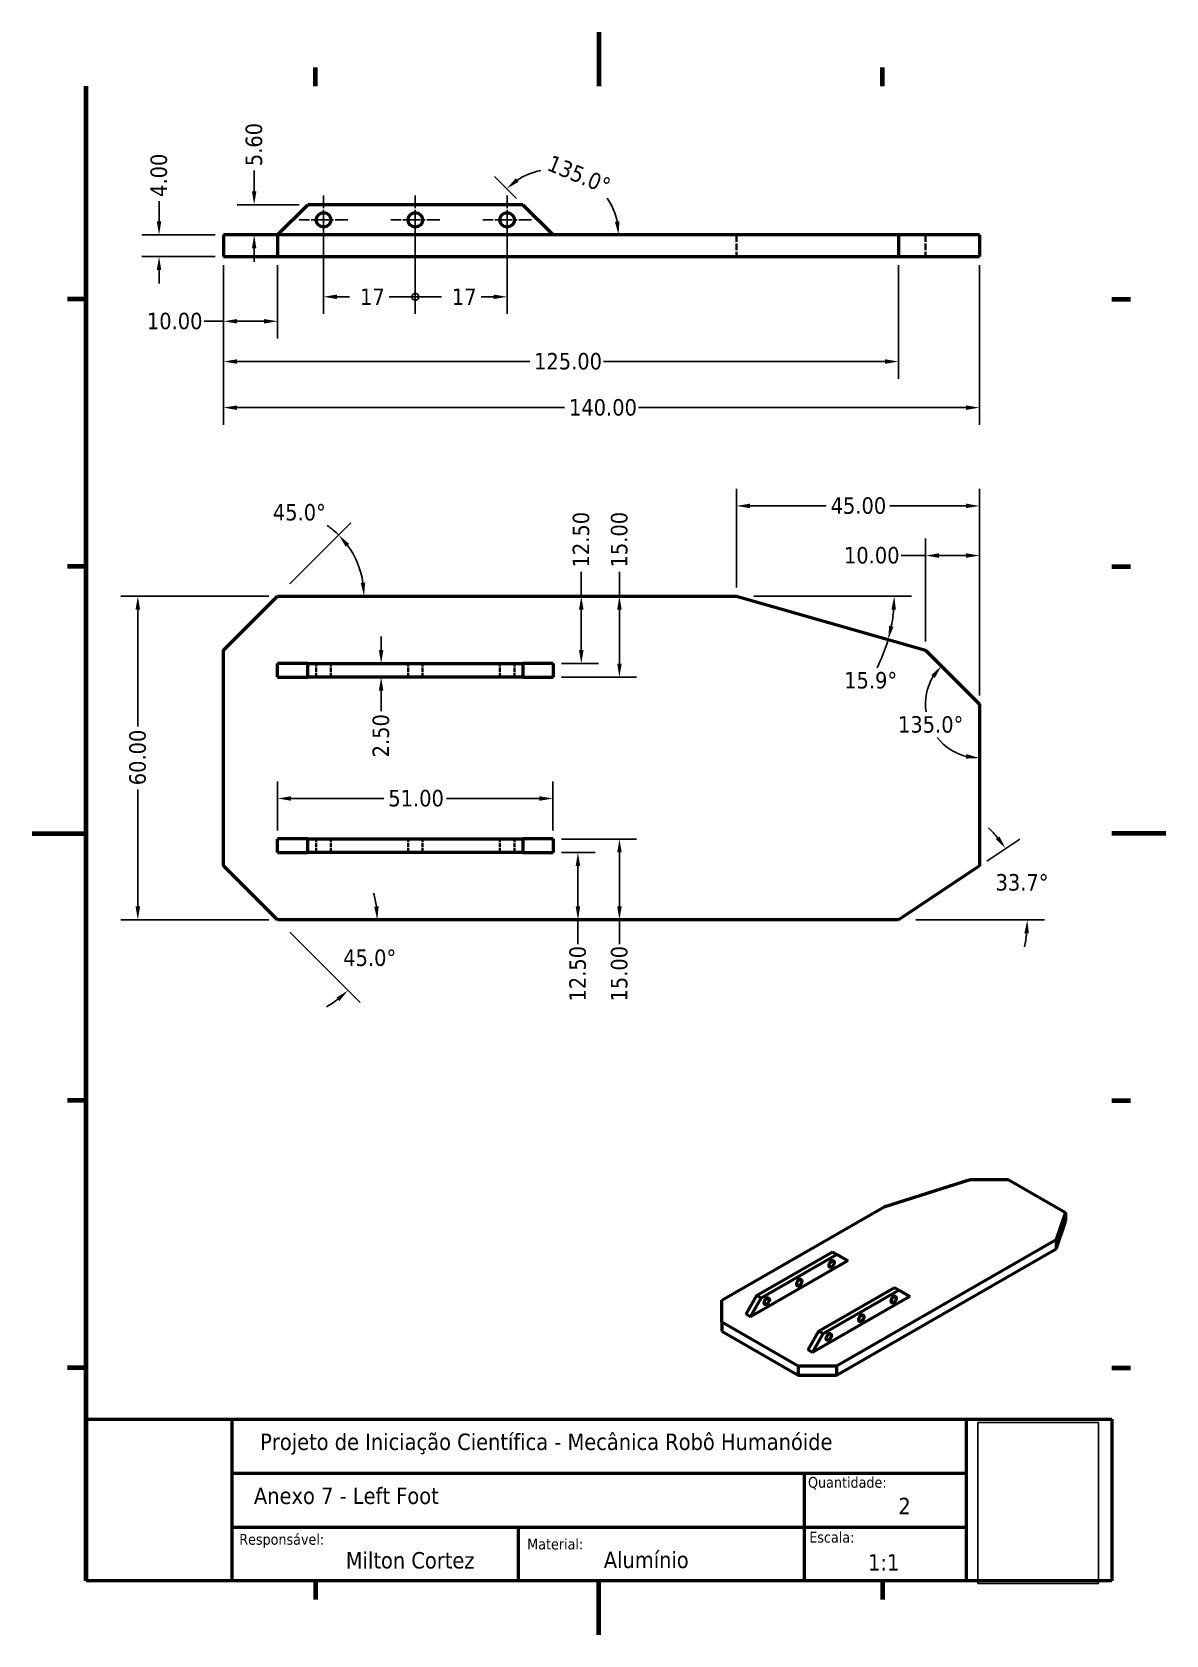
# Model space of a CAD drawing. Header units: millimetres. Extents: x 0 to 210, y 0 to 297.
import ezdxf

# ---------------------------------------------------------------- set-up
doc = ezdxf.new("R2010")
doc.units = ezdxf.units.MM
doc.linetypes.add('CHAIN', pattern=[0.7087, 0.4724, -0.0591, 0.1181, -0.0591])
doc.linetypes.add('DASHED', pattern=[0.2067, 0.1654, -0.0413])
for name, color, linetype, lineweight in [('Border (ANSI)', 7, 'Continuous', 70), ('Center Mark (ANSI)', 7, 'Continuous', 25), ('Dimension (ANSI)', 7, 'Continuous', 25), ('Hidden (ANSI)', 7, 'DASHED', 35), ('Title (ANSI)', 7, 'Continuous', 50), ('Visible (ANSI)', 7, 'Continuous', 50)]:
    doc.layers.add(name, color=color, linetype=linetype, lineweight=lineweight)
doc.styles.add('Note Text (ANSI)', font='TAHOMA.TTF')
doc.dimstyles.new('Default (ANSI)', dxfattribs={"dimtxt": 3.048, "dimasz": 2.5, "dimexe": 3.175, "dimexo": 1.5875, "dimgap": 0.8, "dimtad": 0, "dimtih": 1, "dimtoh": 1, "dimlfac": 0.03937, "dimrnd": 1e-08, "dimzin": 4, "dimdsep": 46, "dimtxsty": 'Note Text (ANSI)', "dimcen": 0.09, "dimdle": 10, "dimclrd": 256, "dimclre": 256, "dimclrt": 256, "dimadec": 0, "dimazin": 1, "dimtfac": 1, "dimtofl": 0, "dimtmove": 0, "dimatfit": 3, "dimfxl": 0, "dimtolj": 1, "dimtzin": 4, "dimlwd": -1, "dimlwe": -1, "dimarcsym": 0})
doc.dimstyles.new('Default - mm (ANSI)', dxfattribs={"dimtxt": 3.048, "dimasz": 2.5, "dimexe": 3.175, "dimexo": 1.6002, "dimgap": 0.8, "dimtad": 0, "dimtoh": 1, "dimrnd": 1e-08, "dimzin": 4, "dimdsep": 46, "dimtxsty": 'Note Text (ANSI)', "dimcen": 0.09, "dimdle": 10, "dimclrd": 256, "dimclre": 256, "dimclrt": 256, "dimadec": 1, "dimazin": 1, "dimtfac": 1, "dimtofl": 0, "dimtmove": 0, "dimatfit": 3, "dimfxl": 0, "dimtolj": 1, "dimtzin": 4, "dimlwd": -1, "dimlwe": -1, "dimarcsym": 0})
doc.dimstyles.new('Default - mm [in] (ANSI)', dxfattribs={"dimtxt": 3.048, "dimasz": 2.5, "dimexe": 3.175, "dimexo": 1.6002, "dimgap": 0.8, "dimtad": 0, "dimtoh": 1, "dimrnd": 1e-08, "dimzin": 4, "dimdsep": 46, "dimtxsty": 'Note Text (ANSI)', "dimcen": 0.09, "dimdle": 10, "dimclrd": 256, "dimclre": 256, "dimclrt": 256, "dimadec": 1, "dimazin": 1, "dimtfac": 1, "dimtofl": 0, "dimtmove": 0, "dimatfit": 3, "dimfxl": 0, "dimtolj": 1, "dimtzin": 4, "dimlwd": -1, "dimlwe": -1, "dimarcsym": 0})
picture_1 = doc.add_image_def('image1.bmp', size_in_pixel=(452, 603))

# ---------------------------------------------------------------- blocks, each defined once
blk = doc.blocks.new('Borders Default Border')
at = {"layer": 'Border (ANSI)'}
for p, q in [((52.5, 287), (52.5, 290.45)), ((157.5, 287), (157.5, 290.45)), ((10, 247.5), (6.55, 247.5)), ((200, 247.5), (203.45, 247.5)), ((10, 198), (6.55, 198)), ((200, 198), (203.45, 198)), ((10, 99), (6.55, 99)), ((200, 99), (203.45, 99)), ((10, 49.5), (6.55, 49.5)), ((200, 49.5), (203.45, 49.5)), ((52.5, 10), (52.5, 6.55)), ((157.5, 10), (157.5, 6.55))]:
    blk.add_line(p, q, dxfattribs=at)
at = {"layer": 'Border (ANSI)', "flags": 128}
for points in [[(105, 297), (105, 287)], [(10, 10), (10, 287)], [(0, 148.5), (10, 148.5)], [(210, 148.5), (200, 148.5)], [(105, 0), (105, 10)]]:
    blk.add_lwpolyline(points, dxfattribs=at)
blk = doc.blocks.new('Title Blocks Legenda')
at = {"layer": 'Title (ANSI)'}
for p, q in [((13.26, 171.03), (203.26, 171.03)), ((13.26, 141.03), (13.26, 171.03)), ((40.26, 171.03), (40.26, 141.03)), ((176.26, 171.03), (176.26, 141.03)), ((203.26, 171.03), (203.26, 141.03)), ((40.26, 161.03), (176.26, 161.03)), ((146.26, 161.03), (146.26, 141.03)), ((40.26, 151.03), (176.26, 151.03)), ((93.26, 151.03), (93.26, 141.03)), ((203.26, 141.03), (13.26, 141.03))]:
    blk.add_line(p, q, dxfattribs=at)
at = {"layer": 'Title (ANSI)', "attachment_point": 1, "style": 'Note Text (ANSI)'}
for s, insert, char_height, width in [('Projeto de Iniciação Científica - Mecânica Robô Humanóide', (45.5, 168.35), 3.048, 124.6071), ('\\fTahoma|b0|i0;\\H2.0000;Quantidade:', (146.97, 160.31), 2, 95.1982), ('\\fTahoma|b0|i0;\\H2.0000;Responsável:', (41.63, 149.75), 2, 45.8951), ('\\fTahoma|b0|i0;\\H2.0000;Material:', (94.96, 148.87), 2, 67.2506), ('\\fTahoma|b0|i0;\\H2.0000;Escala:', (147.2, 150.14), 2, 45.6679), ('Milton Cortez', (61.37, 146.39), 3.048, 49.3031), ('Alumínio', (109.15, 146.47), 3.048, 35.7249)]:
    blk.add_mtext(s, dxfattribs=dict(at, insert=insert, char_height=char_height, width=width))
at = {"layer": 'Title (ANSI)', "style": 'Note Text (ANSI)'}
for tag, p in [('Title_001', (44.35, 155.3)), ('Qnt._001', (163.71, 153.4)), ('<1:1>_001', (158.09, 142.95))]:
    blk.add_attdef(tag, p, '', height=3.05, dxfattribs=at)
image = blk.add_image(picture_1, insert=(178.41, 140.56), size_in_units=(22.38, 29.85))
image.dxf.flags = 7
blk = doc.blocks.new('*D6')
at = {"layer": 'Defpoints', "color": 0}
for p in [(105.06, 267.99), (90.88, 265.01), (96.48, 259.41), (160.48, 259.41)]:
    blk.add_point(p, dxfattribs=at)
at = {"layer": 'Dimension (ANSI)'}
blk.add_line((89.75, 266.14), (85.65, 270.23), dxfattribs=at)
for start, end in [(100.7974, 123.1783), (11.8217, 34.2026)]:
    blk.add_arc((96.48, 259.41), 12.14, start, end, dxfattribs=at)
for points in [[(90.1, 269.24), (89.58, 269.89), (87.9, 267.99)], [(108.78, 261.94), (107.95, 261.85), (108.62, 259.41)]]:
    blk.add_solid(points, dxfattribs=at)
at = {"layer": 'Dimension (ANSI)', "insert": (96.32, 274.33), "char_height": 3.048, "attachment_point": 1, "rotation": 337.5, "style": 'Note Text (ANSI)'}
blk.add_mtext('\\A1;135.0°', dxfattribs=at)
blk = doc.blocks.new('_DotSmall')
at = {"color": 0, "linetype": 'ByBlock', "const_width": 0.5}
blk.add_lwpolyline([(-0.0625, 0, 1), (0.0625, 0, 1)], format="xyb", close=True, dxfattribs=at)
blk = doc.blocks.new('*D7')
at = {"layer": 'Defpoints', "color": 0}
for p in [(53.98, 262.21), (70.98, 262.21), (70.98, 247.94)]:
    blk.add_point(p, dxfattribs=at)
at = {"layer": 'Dimension (ANSI)'}
for p, q in [((53.98, 260.62), (53.98, 244.77)), ((70.98, 260.62), (70.98, 244.77)), ((56.48, 247.94), (58.8, 247.94)), ((70.98, 247.94), (66.14, 247.94))]:
    blk.add_line(p, q, dxfattribs=at)
blk.add_solid([(56.48, 248.36), (56.48, 247.53), (53.98, 247.94)], dxfattribs=at)
at = {"layer": 'Dimension (ANSI)', "xscale": 2.5, "yscale": 2.5, "zscale": 2.5}
blk.add_blockref('_DotSmall', (70.98, 247.94), dxfattribs=at)
at = {"layer": 'Dimension (ANSI)', "insert": (59.6, 249.47), "char_height": 3.048, "attachment_point": 1, "style": 'Note Text (ANSI)'}
blk.add_mtext('\\A1; 17', dxfattribs=at)
blk = doc.blocks.new('*D9')
at = {"layer": 'Defpoints', "color": 0}
for p in [(70.98, 262.21), (87.98, 262.21), (87.98, 247.94)]:
    blk.add_point(p, dxfattribs=at)
at = {"layer": 'Dimension (ANSI)'}
for p, q in [((70.98, 260.62), (70.98, 244.77)), ((87.98, 260.62), (87.98, 244.77)), ((70.98, 247.94), (75.81, 247.94)), ((85.48, 247.94), (83.15, 247.94))]:
    blk.add_line(p, q, dxfattribs=at)
blk.add_solid([(85.48, 248.36), (85.48, 247.53), (87.98, 247.94)], dxfattribs=at)
at = {"layer": 'Dimension (ANSI)', "xscale": 2.5, "yscale": 2.5, "zscale": 2.5, "rotation": 180}
blk.add_blockref('_DotSmall', (70.98, 247.94), dxfattribs=at)
at = {"layer": 'Dimension (ANSI)', "insert": (76.61, 249.47), "char_height": 3.048, "attachment_point": 1, "style": 'Note Text (ANSI)'}
blk.add_mtext('\\A1; 17', dxfattribs=at)
blk = doc.blocks.new('*D10')
at = {"layer": 'Defpoints', "color": 0}
for p in [(45.48, 192.48), (19.59, 132.48), (45.48, 132.48)]:
    blk.add_point(p, dxfattribs=at)
at = {"layer": 'Dimension (ANSI)'}
for p, q in [((43.88, 192.48), (16.42, 192.48)), ((19.59, 189.98), (19.59, 168.32)), ((19.59, 134.98), (19.59, 156.64)), ((43.88, 132.48), (16.42, 132.48))]:
    blk.add_line(p, q, dxfattribs=at)
for points in [[(19.17, 189.98), (20.01, 189.98), (19.59, 192.48)], [(19.17, 134.98), (20.01, 134.98), (19.59, 132.48)]]:
    blk.add_solid(points, dxfattribs=at)
at = {"layer": 'Dimension (ANSI)', "insert": (18, 157.44), "char_height": 3.048, "attachment_point": 1, "rotation": 90, "style": 'Note Text (ANSI)'}
blk.add_mtext('\\A1;60.00', dxfattribs=at)
blk = doc.blocks.new('*D11')
at = {"layer": 'Defpoints', "color": 0}
for p in [(130.48, 192.48), (132.02, 192.04), (132.08, 192.48), (159.56, 189.78)]:
    blk.add_point(p, dxfattribs=at)
at = {"layer": 'Dimension (ANSI)'}
blk.add_line((133.68, 192.48), (162.86, 192.48), dxfattribs=at)
for start, end in [(348.9617, 355.0929), (332.9806, 344.0546)]:
    blk.add_arc((130.48, 192.48), 29.2, start, end, dxfattribs=at)
for points in [[(159.16, 190), (159.99, 189.97), (159.68, 192.48)], [(159.55, 186.8), (158.74, 186.99), (158.56, 184.46)]]:
    blk.add_solid(points, dxfattribs=at)
at = {"layer": 'Dimension (ANSI)', "insert": (150.41, 178.42), "char_height": 3.048, "attachment_point": 1, "style": 'Note Text (ANSI)'}
blk.add_mtext('\\A1;15.9°', dxfattribs=at)
blk = doc.blocks.new('*D12')
at = {"layer": 'Defpoints', "color": 0}
for p in [(175.48, 142.48), (183.87, 137.13), (160.48, 132.48), (162.08, 132.48)]:
    blk.add_point(p, dxfattribs=at)
at = {"layer": 'Dimension (ANSI)'}
for p, q in [((176.81, 143.37), (182.97, 147.47)), ((163.68, 132.48), (187.5, 132.48))]:
    blk.add_line(p, q, dxfattribs=at)
for start, end in [(39.6996, 45.7091), (347.981, 353.9905)]:
    blk.add_arc((160.48, 132.48), 23.85, start, end, dxfattribs=at)
for points in [[(179.16, 147.96), (178.5, 147.47), (180.32, 145.71)], [(183.78, 130.01), (184.61, 129.97), (184.33, 132.48)]]:
    blk.add_solid(points, dxfattribs=at)
at = {"layer": 'Dimension (ANSI)', "insert": (178.45, 140.98), "char_height": 3.048, "attachment_point": 1, "style": 'Note Text (ANSI)'}
blk.add_mtext('\\A1;33.7°', dxfattribs=at)
blk = doc.blocks.new('*D13')
at = {"layer": 'Defpoints', "color": 0}
for p in [(35.48, 259.41), (23.52, 255.41), (35.48, 255.41)]:
    blk.add_point(p, dxfattribs=at)
at = {"layer": 'Dimension (ANSI)'}
for p, q in [((23.52, 261.91), (23.52, 265.66)), ((33.88, 259.41), (20.34, 259.41)), ((33.88, 255.41), (20.34, 255.41)), ((23.52, 252.91), (23.52, 250.41))]:
    blk.add_line(p, q, dxfattribs=at)
for points in [[(23.1, 261.91), (23.93, 261.91), (23.52, 259.41)], [(23.1, 252.91), (23.93, 252.91), (23.52, 255.41)]]:
    blk.add_solid(points, dxfattribs=at)
at = {"layer": 'Dimension (ANSI)', "insert": (21.93, 266.46), "char_height": 3.048, "attachment_point": 1, "rotation": 90, "style": 'Note Text (ANSI)'}
blk.add_mtext('\\A1;4.00', dxfattribs=at)
blk = doc.blocks.new('*D14')
at = {"layer": 'Defpoints', "color": 0}
for p in [(35.48, 255.41), (175.48, 255.41), (175.48, 227.41)]:
    blk.add_point(p, dxfattribs=at)
at = {"layer": 'Dimension (ANSI)'}
for p, q in [((35.48, 253.81), (35.48, 224.23)), ((175.48, 253.81), (175.48, 224.23)), ((37.98, 227.41), (98.64, 227.41)), ((172.98, 227.41), (112.32, 227.41))]:
    blk.add_line(p, q, dxfattribs=at)
for points in [[(37.98, 227.82), (37.98, 226.99), (35.48, 227.41)], [(172.98, 227.82), (172.98, 226.99), (175.48, 227.41)]]:
    blk.add_solid(points, dxfattribs=at)
at = {"layer": 'Dimension (ANSI)', "insert": (99.44, 228.99), "char_height": 3.048, "attachment_point": 1, "style": 'Note Text (ANSI)'}
blk.add_mtext('\\A1;140.00', dxfattribs=at)
blk = doc.blocks.new('*D15')
at = {"layer": 'Defpoints', "color": 0}
for p in [(51.08, 265.01), (41.13, 259.41), (41.13, 259.41)]:
    blk.add_point(p, dxfattribs=at)
at = {"layer": 'Dimension (ANSI)'}
for p, q in [((41.13, 267.51), (41.13, 271.35)), ((49.48, 265.01), (37.96, 265.01)), ((41.13, 256.91), (41.13, 254.41))]:
    blk.add_line(p, q, dxfattribs=at)
for points in [[(40.72, 267.51), (41.55, 267.51), (41.13, 265.01)], [(40.72, 256.91), (41.55, 256.91), (41.13, 259.41)]]:
    blk.add_solid(points, dxfattribs=at)
at = {"layer": 'Dimension (ANSI)', "insert": (39.55, 272.15), "char_height": 3.048, "attachment_point": 1, "rotation": 90, "style": 'Note Text (ANSI)'}
blk.add_mtext('\\A1;5.60', dxfattribs=at)
blk = doc.blocks.new('*D16')
at = {"layer": 'Defpoints', "color": 0}
for p in [(45.48, 132.48), (46.61, 131.35), (160.48, 132.48), (61.47, 123.25)]:
    blk.add_point(p, dxfattribs=at)
at = {"layer": 'Dimension (ANSI)'}
blk.add_line((47.74, 130.22), (60.78, 117.19), dxfattribs=at)
for start, end in [(7.7657, 15.5314), (299.4686, 307.2343)]:
    blk.add_arc((45.48, 132.48), 18.46, start, end, dxfattribs=at)
for points in [[(64.19, 135.01), (63.36, 134.95), (63.94, 132.48)], [(56.38, 118.1), (56.93, 117.47), (58.53, 119.43)]]:
    blk.add_solid(points, dxfattribs=at)
at = {"layer": 'Dimension (ANSI)', "insert": (57.63, 127.01), "char_height": 3.048, "attachment_point": 1, "style": 'Note Text (ANSI)'}
blk.add_mtext('\\A1;45.0°', dxfattribs=at)
blk = doc.blocks.new('*D17')
at = {"layer": 'Defpoints', "color": 0}
for p in [(60.94, 196.62), (46.61, 193.62), (45.48, 192.48), (47.08, 192.48)]:
    blk.add_point(p, dxfattribs=at)
at = {"layer": 'Dimension (ANSI)'}
blk.add_line((47.74, 194.75), (59.04, 206.04), dxfattribs=at)
for start, end in [(45, 54.944), (8.9616, 36.0384)]:
    blk.add_arc((45.48, 192.48), 16, start, end, dxfattribs=at)
for points in [[(58.1, 201.63), (58.74, 202.17), (56.8, 203.8)], [(61.7, 195.01), (60.87, 194.94), (61.48, 192.48)]]:
    blk.add_solid(points, dxfattribs=at)
at = {"layer": 'Dimension (ANSI)', "insert": (44.6, 209.55), "char_height": 3.048, "attachment_point": 1, "style": 'Note Text (ANSI)'}
blk.add_mtext('\\A1;45.0°', dxfattribs=at)
blk = doc.blocks.new('*D18')
at = {"layer": 'Defpoints', "color": 0}
for p in [(45.48, 179.98), (64.65, 179.98), (45.48, 177.48)]:
    blk.add_point(p, dxfattribs=at)
at = {"layer": 'Dimension (ANSI)'}
for p, q in [((64.65, 182.48), (64.65, 184.98)), ((47.08, 179.98), (67.82, 179.98)), ((47.08, 177.48), (67.82, 177.48)), ((64.65, 174.98), (64.65, 171.16))]:
    blk.add_line(p, q, dxfattribs=at)
for points in [[(64.23, 182.48), (65.06, 182.48), (64.65, 179.98)], [(64.23, 174.98), (65.06, 174.98), (64.65, 177.48)]]:
    blk.add_solid(points, dxfattribs=at)
at = {"layer": 'Dimension (ANSI)', "insert": (63.06, 162.61), "char_height": 3.048, "attachment_point": 1, "rotation": 90, "style": 'Note Text (ANSI)'}
blk.add_mtext('\\A1;2.50', dxfattribs=at)
blk = doc.blocks.new('*D19')
at = {"layer": 'Defpoints', "color": 0}
for p in [(130.48, 209.2), (130.48, 192.48), (175.48, 172.48)]:
    blk.add_point(p, dxfattribs=at)
at = {"layer": 'Dimension (ANSI)'}
for p, q in [((130.48, 194.08), (130.48, 212.38)), ((175.48, 174.08), (175.48, 212.38)), ((132.98, 209.2), (147.1, 209.2)), ((172.98, 209.2), (158.87, 209.2))]:
    blk.add_line(p, q, dxfattribs=at)
for points in [[(132.98, 209.62), (132.98, 208.78), (130.48, 209.2)], [(172.98, 209.62), (172.98, 208.78), (175.48, 209.2)]]:
    blk.add_solid(points, dxfattribs=at)
at = {"layer": 'Dimension (ANSI)', "insert": (147.9, 210.79), "char_height": 3.048, "attachment_point": 1, "style": 'Note Text (ANSI)'}
blk.add_mtext('\\A1;45.00', dxfattribs=at)
blk = doc.blocks.new('*D20')
at = {"layer": 'Defpoints', "color": 0}
for p in [(175.48, 200), (165.48, 182.48), (175.48, 172.48)]:
    blk.add_point(p, dxfattribs=at)
at = {"layer": 'Dimension (ANSI)'}
for p, q in [((165.48, 184.08), (165.48, 203.18)), ((175.48, 174.08), (175.48, 203.18)), ((165.48, 200), (160.96, 200)), ((172.98, 200), (167.98, 200))]:
    blk.add_line(p, q, dxfattribs=at)
for points in [[(167.98, 200.42), (167.98, 199.58), (165.48, 200)], [(172.98, 200.42), (172.98, 199.58), (175.48, 200)]]:
    blk.add_solid(points, dxfattribs=at)
at = {"layer": 'Dimension (ANSI)', "insert": (150.37, 201.59), "char_height": 3.048, "attachment_point": 1, "style": 'Note Text (ANSI)'}
blk.add_mtext('\\A1;10.00', dxfattribs=at)
blk = doc.blocks.new('*D21')
at = {"layer": 'Defpoints', "color": 0}
for p in [(165.48, 182.48), (165.48, 172.48), (175.48, 172.48), (175.48, 170.88)]:
    blk.add_point(p, dxfattribs=at)
at = {"layer": 'Dimension (ANSI)'}
for start, end in [(149.3615, 188.2758), (218.4206, 255.6385)]:
    blk.add_arc((175.48, 172.48), 10, start, end, dxfattribs=at)
for points in [[(166.55, 177.84), (167.21, 177.32), (168.41, 179.55)], [(173.05, 163.21), (172.95, 162.38), (175.48, 162.48)]]:
    blk.add_solid(points, dxfattribs=at)
at = {"layer": 'Dimension (ANSI)', "insert": (160.38, 170.24), "char_height": 3.048, "attachment_point": 1, "style": 'Note Text (ANSI)'}
blk.add_mtext('\\A1;135.0°', dxfattribs=at)
blk = doc.blocks.new('*D22')
at = {"layer": 'Defpoints', "color": 0}
for p in [(96.48, 154.98), (45.48, 147.48), (96.48, 147.48)]:
    blk.add_point(p, dxfattribs=at)
at = {"layer": 'Dimension (ANSI)'}
for p, q in [((45.48, 149.08), (45.48, 158.16)), ((96.48, 149.08), (96.48, 158.16)), ((47.98, 154.98), (65.18, 154.98)), ((93.98, 154.98), (76.78, 154.98))]:
    blk.add_line(p, q, dxfattribs=at)
for points in [[(47.98, 155.4), (47.98, 154.57), (45.48, 154.98)], [(93.98, 155.4), (93.98, 154.57), (96.48, 154.98)]]:
    blk.add_solid(points, dxfattribs=at)
at = {"layer": 'Dimension (ANSI)', "insert": (65.98, 156.57), "char_height": 3.048, "attachment_point": 1, "style": 'Note Text (ANSI)'}
blk.add_mtext('\\A1;51.00', dxfattribs=at)
blk = doc.blocks.new('*D23')
at = {"layer": 'Defpoints', "color": 0}
for p in [(101.72, 192.48), (96.48, 179.98), (101.72, 179.98)]:
    blk.add_point(p, dxfattribs=at)
at = {"layer": 'Dimension (ANSI)'}
for p, q in [((101.72, 192.48), (101.72, 197)), ((101.72, 182.48), (101.72, 189.98)), ((98.08, 179.98), (104.9, 179.98))]:
    blk.add_line(p, q, dxfattribs=at)
for points in [[(101.3, 189.98), (102.14, 189.98), (101.72, 192.48)], [(101.3, 182.48), (102.14, 182.48), (101.72, 179.98)]]:
    blk.add_solid(points, dxfattribs=at)
at = {"layer": 'Dimension (ANSI)', "insert": (100.13, 197.8), "char_height": 3.048, "attachment_point": 1, "rotation": 90, "style": 'Note Text (ANSI)'}
blk.add_mtext('\\A1;12.50', dxfattribs=at)
blk = doc.blocks.new('*D24')
at = {"layer": 'Defpoints', "color": 0}
for p in [(108.78, 192.48), (96.48, 177.48), (108.78, 177.48)]:
    blk.add_point(p, dxfattribs=at)
at = {"layer": 'Dimension (ANSI)'}
for p, q in [((108.78, 192.48), (108.78, 197)), ((108.78, 179.98), (108.78, 189.98)), ((98.08, 177.48), (111.96, 177.48))]:
    blk.add_line(p, q, dxfattribs=at)
for points in [[(108.37, 189.98), (109.2, 189.98), (108.78, 192.48)], [(108.37, 179.98), (109.2, 179.98), (108.78, 177.48)]]:
    blk.add_solid(points, dxfattribs=at)
at = {"layer": 'Dimension (ANSI)', "insert": (107.2, 197.8), "char_height": 3.048, "attachment_point": 1, "rotation": 90, "style": 'Note Text (ANSI)'}
blk.add_mtext('\\A1;15.00', dxfattribs=at)
blk = doc.blocks.new('*D25')
at = {"layer": 'Defpoints', "color": 0}
for p in [(96.48, 144.98), (101.1, 144.98), (101.1, 132.48)]:
    blk.add_point(p, dxfattribs=at)
at = {"layer": 'Dimension (ANSI)'}
for p, q in [((98.08, 144.98), (104.27, 144.98)), ((101.1, 142.48), (101.1, 134.98)), ((101.1, 132.48), (101.1, 127.97))]:
    blk.add_line(p, q, dxfattribs=at)
for points in [[(100.68, 142.48), (101.51, 142.48), (101.1, 144.98)], [(100.68, 134.98), (101.51, 134.98), (101.1, 132.48)]]:
    blk.add_solid(points, dxfattribs=at)
at = {"layer": 'Dimension (ANSI)', "insert": (99.51, 117.37), "char_height": 3.048, "attachment_point": 1, "rotation": 90, "style": 'Note Text (ANSI)'}
blk.add_mtext('\\A1;12.50', dxfattribs=at)
blk = doc.blocks.new('*D26')
at = {"layer": 'Defpoints', "color": 0}
for p in [(96.48, 147.48), (108.78, 147.48), (108.78, 132.48)]:
    blk.add_point(p, dxfattribs=at)
at = {"layer": 'Dimension (ANSI)'}
for p, q in [((98.08, 147.48), (111.96, 147.48)), ((108.78, 144.98), (108.78, 134.98)), ((108.78, 132.48), (108.78, 127.97))]:
    blk.add_line(p, q, dxfattribs=at)
for points in [[(108.37, 144.98), (109.2, 144.98), (108.78, 147.48)], [(108.37, 134.98), (109.2, 134.98), (108.78, 132.48)]]:
    blk.add_solid(points, dxfattribs=at)
at = {"layer": 'Dimension (ANSI)', "insert": (107.2, 117.37), "char_height": 3.048, "attachment_point": 1, "rotation": 90, "style": 'Note Text (ANSI)'}
blk.add_mtext('\\A1;15.00', dxfattribs=at)
blk = doc.blocks.new('*D27')
at = {"layer": 'Defpoints', "color": 0}
for p in [(35.48, 255.41), (45.48, 255.41), (45.48, 243.41)]:
    blk.add_point(p, dxfattribs=at)
at = {"layer": 'Dimension (ANSI)'}
for p, q in [((35.48, 253.81), (35.48, 240.23)), ((45.48, 253.81), (45.48, 240.23)), ((35.48, 243.41), (31.86, 243.41)), ((42.98, 243.41), (37.98, 243.41))]:
    blk.add_line(p, q, dxfattribs=at)
for points in [[(37.98, 243.82), (37.98, 242.99), (35.48, 243.41)], [(42.98, 243.82), (42.98, 242.99), (45.48, 243.41)]]:
    blk.add_solid(points, dxfattribs=at)
at = {"layer": 'Dimension (ANSI)', "insert": (21.27, 244.99), "char_height": 3.048, "attachment_point": 1, "style": 'Note Text (ANSI)'}
blk.add_mtext('\\A1;10.00', dxfattribs=at)
blk = doc.blocks.new('*D28')
at = {"layer": 'Defpoints', "color": 0}
for p in [(35.48, 255.41), (160.48, 255.41), (160.48, 235.95)]:
    blk.add_point(p, dxfattribs=at)
at = {"layer": 'Dimension (ANSI)'}
for p, q in [((35.48, 253.81), (35.48, 232.77)), ((160.48, 253.81), (160.48, 232.77)), ((37.98, 235.95), (92.17, 235.95)), ((157.98, 235.95), (105.85, 235.95))]:
    blk.add_line(p, q, dxfattribs=at)
for points in [[(37.98, 236.37), (37.98, 235.53), (35.48, 235.95)], [(157.98, 236.37), (157.98, 235.53), (160.48, 235.95)]]:
    blk.add_solid(points, dxfattribs=at)
at = {"layer": 'Dimension (ANSI)', "insert": (92.97, 237.54), "char_height": 3.048, "attachment_point": 1, "style": 'Note Text (ANSI)'}
blk.add_mtext('\\A1;125.00', dxfattribs=at)

msp = doc.modelspace()

# ---------------------------------------------------------------- linework, layer by layer
at = {"layer": 'Center Mark (ANSI)', "linetype": 'CHAIN', "ltscale": 5.027404}
for p, q in [((53.982, 266.731), (53.982, 257.681)), ((70.982, 266.731), (70.982, 257.681)), ((87.982, 266.731), (87.982, 257.681)), ((58.507, 262.206), (49.457, 262.206)), ((75.507, 262.206), (66.457, 262.206)), ((92.507, 262.206), (83.457, 262.206))]:
    msp.add_line(p, q, dxfattribs=at)
at = {"layer": 'Hidden (ANSI)', "ltscale": 7.618686}
for p, q in [((130.482, 259.406), (130.482, 255.406)), ((165.482, 259.406), (165.482, 255.406))]:
    msp.add_line(p, q, dxfattribs=at)
at = {"layer": 'Hidden (ANSI)', "ltscale": 4.761642}
for p, q in [((52.632, 177.484), (52.632, 179.984)), ((55.332, 177.484), (55.332, 179.984)), ((69.632, 177.484), (69.632, 179.984)), ((72.332, 177.484), (72.332, 179.984)), ((86.632, 177.484), (86.632, 179.984)), ((89.332, 177.484), (89.332, 179.984)), ((52.632, 144.984), (52.632, 147.484)), ((55.332, 144.984), (55.332, 147.484)), ((69.632, 144.984), (69.632, 147.484)), ((72.332, 144.984), (72.332, 147.484)), ((86.632, 144.984), (86.632, 147.484)), ((89.332, 144.984), (89.332, 147.484))]:
    msp.add_line(p, q, dxfattribs=at)
at = {"layer": 'Visible (ANSI)'}
for p, q in [((45.482, 259.406), (51.082, 265.006)), ((90.882, 265.006), (51.082, 265.006)), ((90.882, 265.006), (96.482, 259.406)), ((45.482, 259.406), (35.482, 259.406)), ((35.482, 259.406), (35.482, 255.406)), ((45.482, 259.406), (45.482, 255.406)), ((160.482, 259.406), (45.482, 259.406)), ((160.482, 259.406), (160.482, 255.406)), ((175.482, 259.406), (160.482, 259.406)), ((175.482, 259.406), (175.482, 255.406)), ((35.482, 255.406), (45.482, 255.406)), ((45.482, 255.406), (160.482, 255.406)), ((160.482, 255.406), (175.482, 255.406)), ((35.482, 182.484), (45.482, 192.484)), ((45.482, 192.484), (130.482, 192.484)), ((130.482, 192.484), (165.482, 182.484)), ((35.482, 142.484), (35.482, 182.484)), ((165.482, 182.484), (175.482, 172.484)), ((51.082, 179.984), (45.482, 179.984)), ((45.482, 177.484), (45.482, 179.984)), ((51.082, 177.484), (51.082, 179.984)), ((51.082, 179.984), (90.882, 179.984)), ((96.482, 179.984), (90.882, 179.984)), ((90.882, 179.984), (90.882, 177.484)), ((96.482, 179.984), (96.482, 177.484)), ((45.482, 177.484), (51.082, 177.484)), ((90.882, 177.484), (51.082, 177.484)), ((90.882, 177.484), (96.482, 177.484)), ((175.482, 172.484), (175.482, 142.484)), ((51.082, 147.484), (45.482, 147.484)), ((45.482, 144.984), (45.482, 147.484)), ((51.082, 144.984), (51.082, 147.484)), ((51.082, 147.484), (90.882, 147.484)), ((96.482, 147.484), (90.882, 147.484)), ((90.882, 147.484), (90.882, 144.984)), ((96.482, 147.484), (96.482, 144.984)), ((45.482, 144.984), (51.082, 144.984)), ((90.882, 144.984), (51.082, 144.984)), ((90.882, 144.984), (96.482, 144.984)), ((45.482, 132.484), (35.482, 142.484)), ((175.482, 142.484), (160.482, 132.484)), ((160.482, 132.484), (45.482, 132.484)), ((157.821, 79.315), (173.731, 84.405)), ((173.731, 84.405), (180.802, 84.405)), ((180.802, 84.405), (191.408, 78.297)), ((127.769, 62.009), (157.821, 79.315)), ((191.408, 78.297), (189.641, 73.207)), ((191.408, 78.297), (191.408, 76.662)), ((189.641, 71.572), (191.408, 76.662)), ((189.641, 73.207), (148.982, 49.793)), ((148.982, 48.158), (189.641, 71.572)), ((189.641, 73.207), (189.641, 71.572)), ((151.103, 69.339), (133.072, 58.955)), ((134.168, 62.893), (148.24, 70.997)), ((149.123, 70.488), (135.052, 62.384)), ((148.24, 70.997), (149.123, 70.488)), ((149.123, 70.488), (151.103, 69.339)), ((134.168, 62.893), (132.188, 59.464)), ((133.072, 58.955), (135.052, 62.384)), ((135.052, 62.384), (134.168, 62.893)), ((162.594, 62.722), (144.563, 52.338)), ((145.659, 56.276), (159.73, 64.38)), ((160.614, 63.871), (146.542, 55.767)), ((159.73, 64.38), (160.614, 63.871)), ((160.614, 63.871), (162.594, 62.722)), ((127.769, 57.937), (127.769, 62.009)), ((133.072, 58.955), (132.188, 59.464)), ((127.769, 57.937), (127.769, 56.302)), ((141.911, 49.793), (127.769, 57.937)), ((127.769, 56.302), (141.911, 48.158)), ((145.659, 56.276), (143.679, 52.847)), ((144.563, 52.338), (146.542, 55.767)), ((146.542, 55.767), (145.659, 56.276)), ((144.563, 52.338), (143.679, 52.847)), ((148.982, 49.793), (141.911, 49.793)), ((141.911, 49.793), (141.911, 48.158)), ((141.911, 48.158), (148.982, 48.158)), ((148.982, 49.793), (148.982, 48.158))]:
    msp.add_line(p, q, dxfattribs=at)
for centre in [(53.982, 262.206), (70.982, 262.206), (87.982, 262.206)]:
    msp.add_circle(centre, 1.35, dxfattribs=at)
for centre in [(148.098, 68.753), (142.088, 65.291), (136.077, 61.83), (159.589, 62.136), (153.578, 58.674), (147.568, 55.213)]:
    msp.add_ellipse(centre, major_axis=(0.337, 0.585), ratio=0.5780931, dxfattribs=at)

# ---------------------------------------------------------------- block references
msp.add_blockref('Borders Default Border', (0, 0))
msp.add_blockref('Title Blocks Legenda', (-3.258, -131.034)).add_auto_attribs({'<1:1>_001': '1:1', 'Qnt._001': '2', 'Title_001': 'Anexo 7 - Left Foot'})

# ---------------------------------------------------------------- dimensions: what is measured, and where the dimension line sits
at = {"layer": 'Dimension (ANSI)'}
for base, p1, p2, angle, override, picture, middle in [((41.134, 259.406), (51.082, 265.006), (41.134, 259.406), 90, {"dimtoh": 0, "dimdec": 2, "dimse2": 1, "dimtp": 0, "dimtm": 0, "dimtdec": 2, "dimatfit": 1}, '*D15', (41.134, 276.004)), ((23.516, 255.406), (35.482, 259.406), (35.482, 255.406), 90, {"dimtoh": 0, "dimdec": 2, "dimtp": 0, "dimtm": 0, "dimtdec": 2, "dimatfit": 1}, '*D13', (23.516, 270.404)), ((45.482, 243.406), (35.482, 255.406), (45.482, 255.406), 180, {"dimtoh": 0, "dimdec": 2, "dimtp": 0, "dimtm": 0, "dimtdec": 2, "dimatfit": 2}, '*D27', (26.169, 243.406)), ((175.482, 227.406), (35.482, 255.406), (175.482, 255.406), 180, {"dimtoh": 0, "dimdec": 2, "dimtp": 0, "dimtm": 0, "dimtdec": 2, "dimatfit": 1}, '*D14', (105.482, 227.406)), ((160.482, 235.949), (35.482, 255.406), (160.482, 255.406), 180, {"dimtoh": 0, "dimdec": 2, "dimtp": 0, "dimtm": 0, "dimtdec": 2, "dimatfit": 1}, '*D28', (99.008, 235.949)), ((130.482, 209.201), (175.482, 172.484), (130.482, 192.484), 180, {"dimtoh": 0, "dimdec": 2, "dimtp": 0, "dimtm": 0, "dimtdec": 2, "dimatfit": 1}, '*D19', (152.982, 209.201)), ((101.721, 179.984), (101.721, 192.484), (96.482, 179.984), 270, {"dimtoh": 0, "dimdec": 2, "dimse1": 1, "dimtp": 0, "dimtm": 0, "dimtdec": 2, "dimatfit": 2}, '*D23', (101.721, 202.698)), ((108.782, 177.484), (108.782, 192.484), (96.482, 177.484), 270, {"dimtoh": 0, "dimdec": 2, "dimse1": 1, "dimtp": 0, "dimtm": 0, "dimtdec": 2, "dimatfit": 2}, '*D24', (108.782, 202.698)), ((175.482, 200.001), (165.482, 182.484), (175.482, 172.484), 180, {"dimtoh": 0, "dimdec": 2, "dimtp": 0, "dimtm": 0, "dimtdec": 2, "dimatfit": 2}, '*D20', (155.268, 200.001)), ((19.591, 132.484), (45.482, 192.484), (45.482, 132.484), 270, {"dimtoh": 0, "dimdec": 2, "dimtp": 0, "dimtm": 0, "dimtdec": 2, "dimatfit": 1}, '*D10', (19.591, 162.484)), ((64.648, 179.984), (45.482, 177.484), (45.482, 179.984), 90, {"dimtoh": 0, "dimdec": 2, "dimtp": 0, "dimtm": 0, "dimtdec": 2, "dimatfit": 1}, '*D18', (64.648, 166.485)), ((108.782, 147.484), (108.782, 132.484), (96.482, 147.484), 90, {"dimtoh": 0, "dimdec": 2, "dimse1": 1, "dimtp": 0, "dimtm": 0, "dimtdec": 2, "dimatfit": 2}, '*D26', (108.782, 122.27)), ((101.098, 144.984), (101.098, 132.484), (96.482, 144.984), 90, {"dimtoh": 0, "dimdec": 2, "dimse1": 1, "dimtp": 0, "dimtm": 0, "dimtdec": 2, "dimatfit": 2}, '*D25', (101.098, 122.27))]:
    dim = msp.add_linear_dim(base=base, p1=p1, p2=p2, angle=angle, dimstyle='Default - mm (ANSI)', override=override, dxfattribs=at)
    dim.commit()
    dim.dimension.update_dxf_attribs({"geometry": picture, "text_midpoint": middle, "dimtype": 160})
for base, center, p1, p2, dimstyle, override, picture, middle in [((105.065, 267.989), (96.482, 259.406), (160.482, 259.406), (90.882, 265.006), 'Default - mm [in] (ANSI)', {"dimtoh": 0, "dimse1": 1, "dimadec": 1, "dimtp": 0, "dimtm": 0, "dimtdec": 0}, '*D6', (101.127, 270.62)), ((60.937, 196.625), (45.482, 192.484), (47.082, 192.484), (46.613, 193.615), 'Default - mm (ANSI)', {"dimtih": 1, "dimse1": 1, "dimadec": 1, "dimtp": 0, "dimtm": 0, "dimtdec": 0}, '*D17', (49.513, 207.968)), ((159.5552, 189.7789), (130.4818, 192.4837), (132.0205, 192.0441), (132.082, 192.4837), 'Default - mm (ANSI)', {"dimtih": 1, "dimse1": 1, "dimadec": 1, "dimtp": 0, "dimtm": 0, "dimtdec": 0}, '*D11', (155.1317, 176.8324)), ((165.482, 172.484), (175.482, 172.484), (165.482, 182.484), (175.482, 170.883), 'Default - mm (ANSI)', {"dimtih": 1, "dimse1": 1, "dimse2": 1, "dimadec": 1, "dimtp": 0, "dimtm": 0, "dimtdec": 0}, '*D21', (166.243, 168.657)), ((183.872, 137.128), (160.482, 132.484), (162.082, 132.484), (175.482, 142.484), 'Default - mm (ANSI)', {"dimtih": 1, "dimadec": 1, "dimtp": 0, "dimtm": 0, "dimtdec": 0}, '*D12', (183.305, 139.394)), ((61.468, 123.254), (45.482, 132.484), (46.613, 131.352), (160.482, 132.484), 'Default - mm (ANSI)', {"dimtih": 1, "dimse2": 1, "dimadec": 1, "dimtp": 0, "dimtm": 0, "dimtdec": 0}, '*D16', (62.536, 125.42))]:
    dim = msp.add_angular_dim_3p(base=base, center=center, p1=p1, p2=p2, dimstyle=dimstyle, override=override, dxfattribs=at)
    dim.commit()
    dim.dimension.update_dxf_attribs({"geometry": picture, "text_midpoint": middle, "dimtype": 165})
for base, p1, p2, override, picture, middle in [((70.982, 247.943), (53.982, 262.206), (70.982, 262.206), {"dimtih": 0, "dimtoh": 0, "dimdec": 2, "dimlfac": 0.03937, "dimblk2": 'DotSmall', "dimsah": 1, "dimdle": 0, "dimtp": 0, "dimtm": 0, "dimtdec": 2, "dimatfit": 1}, '*D7', (62.472, 247.943)), ((87.982, 247.943), (70.982, 262.206), (87.982, 262.206), {"dimtih": 0, "dimtoh": 0, "dimdec": 2, "dimlfac": 0.03937, "dimblk1": 'DotSmall', "dimsah": 1, "dimdle": 0, "dimtp": 0, "dimtm": 0, "dimtdec": 2, "dimatfit": 1}, '*D9', (79.482, 247.943))]:
    dim = msp.add_linear_dim(base=base, p1=p1, p2=p2, angle=180, text=' 17', dimstyle='Default (ANSI)', override=override, dxfattribs=at)
    dim.commit()
    dim.dimension.update_dxf_attribs({"geometry": picture, "text_midpoint": middle, "dimtype": 160})
dim = msp.add_linear_dim(base=(96.482, 154.984), p1=(45.482, 147.484), p2=(96.482, 147.484), dimstyle='Default - mm (ANSI)', override={"dimtoh": 0, "dimdec": 2, "dimtp": 0, "dimtm": 0, "dimtdec": 2, "dimatfit": 1}, dxfattribs=at)
dim.commit()
dim.dimension.update_dxf_attribs({"geometry": '*D22', "text_midpoint": (70.982, 154.984), "dimtype": 160})

doc.saveas('drawing.dxf')
